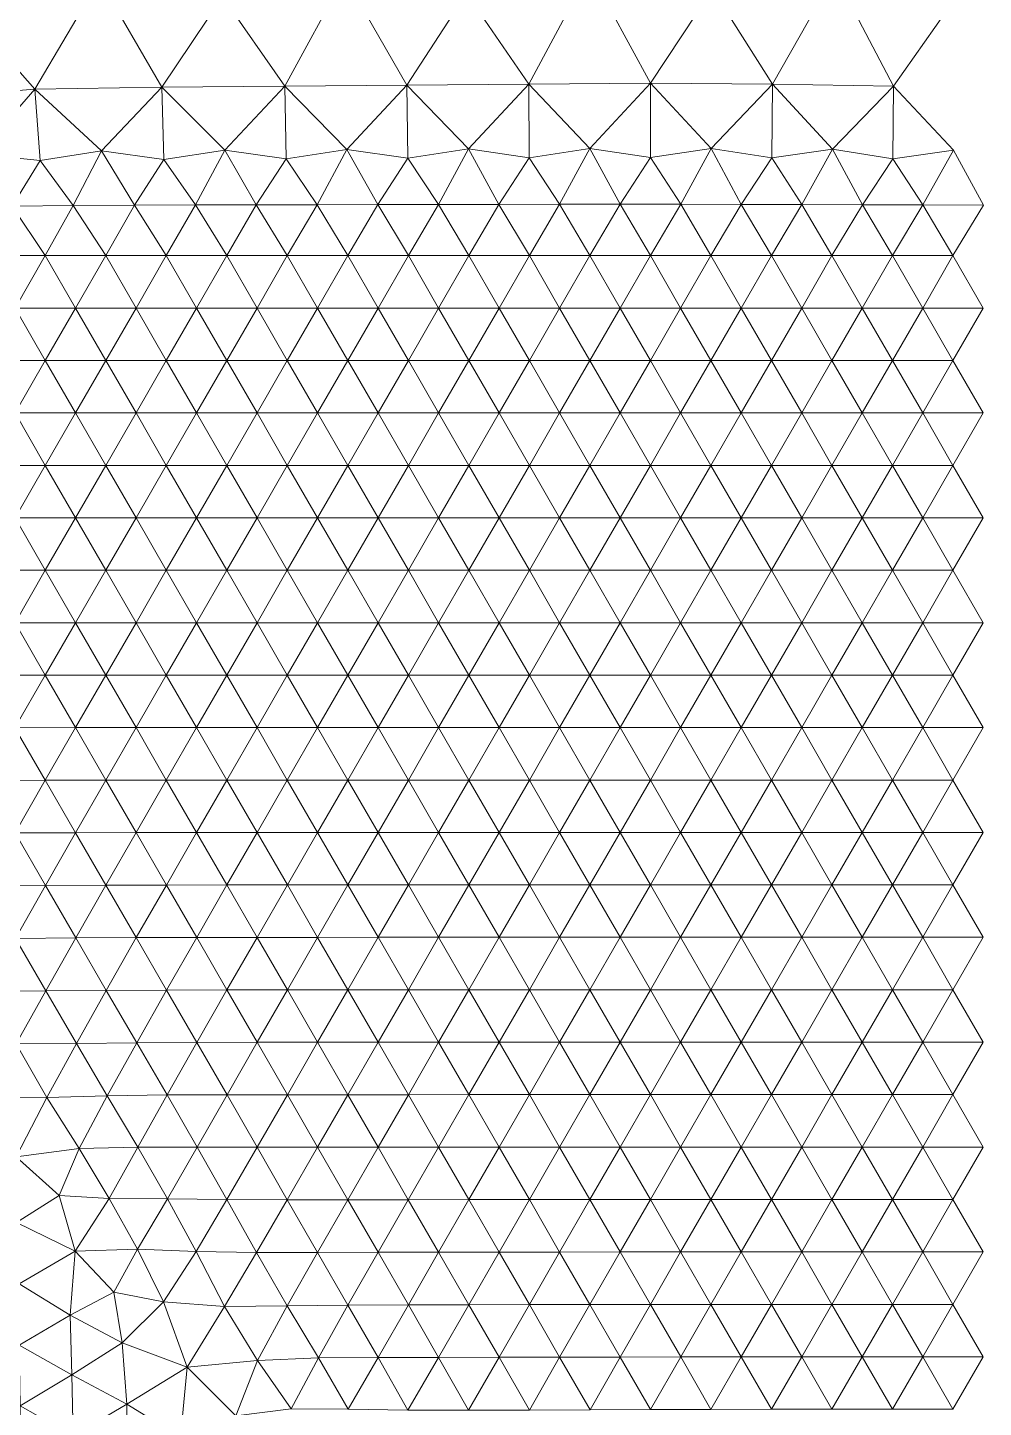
# Model space of a CAD drawing. Extents: x 1.2 to 53.9, y -43.5 to 3.2.
# Drawn here: x 20.642 to 23.801, y -34.479 to -29.921 of the extents above; entities that cross this region are included whole.
import ezdxf

# ---------------------------------------------------------------- set-up
doc = ezdxf.new("R2010")
doc.units = 0
doc.header["$MEASUREMENT"] = 0
doc.layers.add('layer', color=7, linetype='Continuous')

msp = doc.modelspace()

# ---------------------------------------------------------------- linework, layer by layer
at = {"layer": 'layer', "color": 47, "lineweight": 9}
for points in [[(21.2862, -29.8188), (21.492, -30.1149), (21.6887, -29.7526)], [(21.492, -30.1149), (21.8952, -30.1115), (21.6887, -29.7526)], [(21.6887, -29.7526), (21.8952, -30.1115), (22.0924, -29.8071)], [(22.0924, -29.8071), (22.298, -30.1075), (22.4984, -29.7342)], [(22.298, -30.1075), (22.7008, -30.1052), (22.4984, -29.7342)], [(22.4984, -29.7342), (22.7008, -30.1052), (22.9049, -29.7937)], [(22.9049, -29.7937), (23.1031, -30.1078), (23.3092, -29.7448)], [(23.1031, -30.1078), (23.5039, -30.1141), (23.3092, -29.7448)], [(23.3092, -29.7448), (23.5039, -30.1141), (23.7087, -29.823)], [(20.3886, -29.8104), (20.6652, -30.1241), (20.8795, -29.762)], [(20.6652, -30.1241), (21.0851, -30.1182), (20.8795, -29.762)], [(20.8795, -29.762), (21.0851, -30.1182), (21.2862, -29.8188)], [(22.7008, -30.1052), (23.1031, -30.1078), (22.9049, -29.7937)], [(20.257, -30.1578), (20.6652, -30.1241), (20.3886, -29.8104)], [(21.0851, -30.1182), (21.492, -30.1149), (21.2862, -29.8188)], [(21.8952, -30.1115), (22.298, -30.1075), (22.0924, -29.8071)], [(20.257, -30.1578), (20.4779, -30.3387), (20.6652, -30.1241)], [(20.4779, -30.3387), (20.6829, -30.3605), (20.6652, -30.1241)], [(20.6652, -30.1241), (20.8857, -30.3282), (21.0851, -30.1182)], [(20.6829, -30.3605), (20.8857, -30.3282), (20.6652, -30.1241)], [(20.8857, -30.3282), (21.0916, -30.3563), (21.0851, -30.1182)], [(21.0851, -30.1182), (21.2935, -30.3255), (21.492, -30.1149)], [(21.0916, -30.3563), (21.2935, -30.3255), (21.0851, -30.1182)], [(21.2935, -30.3255), (21.4961, -30.3546), (21.492, -30.1149)], [(21.492, -30.1149), (21.6967, -30.3237), (21.8952, -30.1115)], [(21.4961, -30.3546), (21.6967, -30.3237), (21.492, -30.1149)], [(21.6967, -30.3237), (21.898, -30.3529), (21.8952, -30.1115)], [(21.8952, -30.1115), (22.0984, -30.3217), (22.298, -30.1075)], [(21.898, -30.3529), (22.0984, -30.3217), (21.8952, -30.1115)], [(22.0984, -30.3217), (22.2992, -30.3512), (22.298, -30.1075)], [(22.298, -30.1075), (22.4998, -30.3202), (22.7008, -30.1052)], [(22.2992, -30.3512), (22.4998, -30.3202), (22.298, -30.1075)], [(22.4998, -30.3202), (22.7004, -30.3505), (22.7008, -30.1052)], [(22.7004, -30.3505), (22.901, -30.3204), (22.7008, -30.1052)], [(22.7008, -30.1052), (22.901, -30.3204), (23.1031, -30.1078)], [(22.901, -30.3204), (23.1013, -30.3517), (23.1031, -30.1078)], [(23.1013, -30.3517), (23.3017, -30.3227), (23.1031, -30.1078)], [(23.1031, -30.1078), (23.3017, -30.3227), (23.5039, -30.1141)], [(23.3017, -30.3227), (23.5016, -30.3543), (23.5039, -30.1141)], [(23.5016, -30.3543), (23.7018, -30.3256), (23.5039, -30.1141)], [(20.4779, -30.3387), (20.5907, -30.5112), (20.6829, -30.3605)], [(20.6829, -30.3605), (20.7925, -30.5089), (20.8857, -30.3282)], [(20.7925, -30.5089), (20.9945, -30.5078), (20.8857, -30.3282)], [(20.8857, -30.3282), (20.9945, -30.5078), (21.0916, -30.3563)], [(21.0916, -30.3563), (21.1964, -30.5071), (21.2935, -30.3255)], [(21.1964, -30.5071), (21.3975, -30.5067), (21.2935, -30.3255)], [(21.2935, -30.3255), (21.3975, -30.5067), (21.4961, -30.3546)], [(21.4961, -30.3546), (21.5983, -30.5063), (21.6967, -30.3237)], [(21.5983, -30.5063), (21.7988, -30.5059), (21.6967, -30.3237)], [(21.6967, -30.3237), (21.7988, -30.5059), (21.898, -30.3529)], [(21.7988, -30.5059), (21.9992, -30.5055), (21.898, -30.3529)], [(21.898, -30.3529), (21.9992, -30.5055), (22.0984, -30.3217)], [(21.9992, -30.5055), (22.1995, -30.5051), (22.0984, -30.3217)], [(22.0984, -30.3217), (22.1995, -30.5051), (22.2992, -30.3512)], [(22.1995, -30.5051), (22.3998, -30.5047), (22.2992, -30.3512)], [(22.2992, -30.3512), (22.3998, -30.5047), (22.4998, -30.3202)], [(22.3998, -30.5047), (22.6001, -30.5046), (22.4998, -30.3202)], [(22.4998, -30.3202), (22.6001, -30.5046), (22.7004, -30.3505)], [(22.6001, -30.5046), (22.8004, -30.5046), (22.7004, -30.3505)], [(22.7004, -30.3505), (22.8004, -30.5046), (22.901, -30.3204)], [(22.8004, -30.5046), (23.0005, -30.505), (22.901, -30.3204)], [(22.901, -30.3204), (23.0005, -30.505), (23.1013, -30.3517)], [(23.0005, -30.505), (23.2007, -30.5055), (23.1013, -30.3517)], [(23.1013, -30.3517), (23.2007, -30.5055), (23.3017, -30.3227)], [(23.2007, -30.5055), (23.4007, -30.5061), (23.3017, -30.3227)], [(23.3017, -30.3227), (23.4007, -30.5061), (23.5016, -30.3543)], [(23.5016, -30.3543), (23.6007, -30.5067), (23.7018, -30.3256)], [(23.6007, -30.5067), (23.8007, -30.5072), (23.7018, -30.3256)], [(20.5907, -30.5112), (20.7925, -30.5089), (20.6829, -30.3605)], [(20.9945, -30.5078), (21.1964, -30.5071), (21.0916, -30.3563)], [(21.3975, -30.5067), (21.5983, -30.5063), (21.4961, -30.3546)], [(23.4007, -30.5061), (23.6007, -30.5067), (23.5016, -30.3543)], [(20.5, -30.6743), (20.7, -30.6743), (20.5907, -30.5112)], [(20.5907, -30.5112), (20.7, -30.6743), (20.7925, -30.5089)], [(20.7, -30.6743), (20.9, -30.6743), (20.7925, -30.5089)], [(20.7925, -30.5089), (20.9, -30.6743), (20.9945, -30.5078)], [(20.9, -30.6743), (21.1, -30.6743), (20.9945, -30.5078)], [(20.9945, -30.5078), (21.1, -30.6743), (21.1964, -30.5071)], [(21.1, -30.6743), (21.3, -30.6743), (21.1964, -30.5071)], [(21.1964, -30.5071), (21.3, -30.6743), (21.3975, -30.5067)], [(21.3, -30.6743), (21.5, -30.6743), (21.3975, -30.5067)], [(21.3975, -30.5067), (21.5, -30.6743), (21.5983, -30.5063)], [(21.5, -30.6743), (21.7, -30.6743), (21.5983, -30.5063)], [(21.5983, -30.5063), (21.7, -30.6743), (21.7988, -30.5059)], [(21.7, -30.6743), (21.9, -30.6743), (21.7988, -30.5059)], [(21.7988, -30.5059), (21.9, -30.6743), (21.9992, -30.5055)], [(21.9, -30.6743), (22.1, -30.6743), (21.9992, -30.5055)], [(21.9992, -30.5055), (22.1, -30.6743), (22.1995, -30.5051)], [(22.1, -30.6743), (22.3, -30.6743), (22.1995, -30.5051)], [(22.1995, -30.5051), (22.3, -30.6743), (22.3998, -30.5047)], [(22.3, -30.6743), (22.5, -30.6743), (22.3998, -30.5047)], [(22.3998, -30.5047), (22.5, -30.6743), (22.6001, -30.5046)], [(22.5, -30.6743), (22.7, -30.6743), (22.6001, -30.5046)], [(22.6001, -30.5046), (22.7, -30.6743), (22.8004, -30.5046)], [(22.7, -30.6743), (22.9, -30.6743), (22.8004, -30.5046)], [(22.8004, -30.5046), (22.9, -30.6743), (23.0005, -30.505)], [(22.9, -30.6743), (23.1, -30.6743), (23.0005, -30.505)], [(23.0005, -30.505), (23.1, -30.6743), (23.2007, -30.5055)], [(23.1, -30.6743), (23.3, -30.6743), (23.2007, -30.5055)], [(23.2007, -30.5055), (23.3, -30.6743), (23.4007, -30.5061)], [(23.3, -30.6743), (23.5, -30.6743), (23.4007, -30.5061)], [(23.4007, -30.5061), (23.5, -30.6743), (23.6007, -30.5067)], [(23.5, -30.6743), (23.7, -30.6743), (23.6007, -30.5067)], [(23.6007, -30.5067), (23.7, -30.6743), (23.8007, -30.5072)], [(20.7, -30.6743), (20.5, -30.6743), (20.6, -30.8475)], [(20.8, -30.8475), (20.7, -30.6743), (20.6, -30.8475)], [(20.9, -30.6743), (20.7, -30.6743), (20.8, -30.8475)], [(21, -30.8475), (20.9, -30.6743), (20.8, -30.8475)], [(21.1, -30.6743), (20.9, -30.6743), (21, -30.8475)], [(21.2, -30.8475), (21.1, -30.6743), (21, -30.8475)], [(21.3, -30.6743), (21.1, -30.6743), (21.2, -30.8475)], [(21.4, -30.8475), (21.3, -30.6743), (21.2, -30.8475)], [(21.5, -30.6743), (21.3, -30.6743), (21.4, -30.8475)], [(21.6, -30.8475), (21.5, -30.6743), (21.4, -30.8475)], [(21.7, -30.6743), (21.5, -30.6743), (21.6, -30.8475)], [(21.8, -30.8475), (21.7, -30.6743), (21.6, -30.8475)], [(21.9, -30.6743), (21.7, -30.6743), (21.8, -30.8475)], [(22, -30.8475), (21.9, -30.6743), (21.8, -30.8475)], [(22.1, -30.6743), (21.9, -30.6743), (22, -30.8475)], [(22.2, -30.8475), (22.1, -30.6743), (22, -30.8475)], [(22.3, -30.6743), (22.1, -30.6743), (22.2, -30.8475)], [(22.4, -30.8475), (22.3, -30.6743), (22.2, -30.8475)], [(22.5, -30.6743), (22.3, -30.6743), (22.4, -30.8475)], [(22.6, -30.8475), (22.5, -30.6743), (22.4, -30.8475)], [(22.7, -30.6743), (22.5, -30.6743), (22.6, -30.8475)], [(22.8, -30.8475), (22.7, -30.6743), (22.6, -30.8475)], [(22.9, -30.6743), (22.7, -30.6743), (22.8, -30.8475)], [(23, -30.8475), (22.9, -30.6743), (22.8, -30.8475)], [(23.1, -30.6743), (22.9, -30.6743), (23, -30.8475)], [(23.2, -30.8475), (23.1, -30.6743), (23, -30.8475)], [(23.3, -30.6743), (23.1, -30.6743), (23.2, -30.8475)], [(23.4, -30.8475), (23.3, -30.6743), (23.2, -30.8475)], [(23.5, -30.6743), (23.3, -30.6743), (23.4, -30.8475)], [(23.6, -30.8475), (23.5, -30.6743), (23.4, -30.8475)], [(23.7, -30.6743), (23.5, -30.6743), (23.6, -30.8475)], [(23.8, -30.8475), (23.7, -30.6743), (23.6, -30.8475)], [(20.7, -31.0207), (20.6, -30.8475), (20.5, -31.0207)], [(20.8, -30.8475), (20.6, -30.8475), (20.7, -31.0207)], [(20.9, -31.0207), (20.8, -30.8475), (20.7, -31.0207)], [(21, -30.8475), (20.8, -30.8475), (20.9, -31.0207)], [(21.1, -31.0207), (21, -30.8475), (20.9, -31.0207)], [(21.2, -30.8475), (21, -30.8475), (21.1, -31.0207)], [(21.3, -31.0207), (21.2, -30.8475), (21.1, -31.0207)], [(21.4, -30.8475), (21.2, -30.8475), (21.3, -31.0207)], [(21.5, -31.0207), (21.4, -30.8475), (21.3, -31.0207)], [(21.6, -30.8475), (21.4, -30.8475), (21.5, -31.0207)], [(21.7, -31.0207), (21.6, -30.8475), (21.5, -31.0207)], [(21.8, -30.8475), (21.6, -30.8475), (21.7, -31.0207)], [(21.9, -31.0207), (21.8, -30.8475), (21.7, -31.0207)], [(22, -30.8475), (21.8, -30.8475), (21.9, -31.0207)], [(22.1, -31.0207), (22, -30.8475), (21.9, -31.0207)], [(22.2, -30.8475), (22, -30.8475), (22.1, -31.0207)], [(22.3, -31.0207), (22.2, -30.8475), (22.1, -31.0207)], [(22.4, -30.8475), (22.2, -30.8475), (22.3, -31.0207)], [(22.5, -31.0207), (22.4, -30.8475), (22.3, -31.0207)], [(22.6, -30.8475), (22.4, -30.8475), (22.5, -31.0207)], [(22.7, -31.0207), (22.6, -30.8475), (22.5, -31.0207)], [(22.8, -30.8475), (22.6, -30.8475), (22.7, -31.0207)], [(22.9, -31.0207), (22.8, -30.8475), (22.7, -31.0207)], [(23, -30.8475), (22.8, -30.8475), (22.9, -31.0207)], [(23.1, -31.0207), (23, -30.8475), (22.9, -31.0207)], [(23.2, -30.8475), (23, -30.8475), (23.1, -31.0207)], [(23.3, -31.0207), (23.2, -30.8475), (23.1, -31.0207)], [(23.4, -30.8475), (23.2, -30.8475), (23.3, -31.0207)], [(23.5, -31.0207), (23.4, -30.8475), (23.3, -31.0207)], [(23.6, -30.8475), (23.4, -30.8475), (23.5, -31.0207)], [(23.7, -31.0207), (23.6, -30.8475), (23.5, -31.0207)], [(23.8, -30.8475), (23.6, -30.8475), (23.7, -31.0207)], [(20.7, -31.0207), (20.5, -31.0207), (20.6, -31.194)], [(20.8, -31.1939), (20.7, -31.0207), (20.6, -31.194)], [(20.9, -31.0207), (20.7, -31.0207), (20.8, -31.1939)], [(21, -31.1939), (20.9, -31.0207), (20.8, -31.1939)], [(21.1, -31.0207), (20.9, -31.0207), (21, -31.1939)], [(21.2, -31.1939), (21.1, -31.0207), (21, -31.1939)], [(21.3, -31.0207), (21.1, -31.0207), (21.2, -31.1939)], [(21.4, -31.1939), (21.3, -31.0207), (21.2, -31.1939)], [(21.5, -31.0207), (21.3, -31.0207), (21.4, -31.1939)], [(21.6, -31.1939), (21.5, -31.0207), (21.4, -31.1939)], [(21.7, -31.0207), (21.5, -31.0207), (21.6, -31.1939)], [(21.8, -31.1939), (21.7, -31.0207), (21.6, -31.1939)], [(21.9, -31.0207), (21.7, -31.0207), (21.8, -31.1939)], [(22, -31.1939), (21.9, -31.0207), (21.8, -31.1939)], [(22.1, -31.0207), (21.9, -31.0207), (22, -31.1939)], [(22.2, -31.1939), (22.1, -31.0207), (22, -31.1939)], [(22.3, -31.0207), (22.1, -31.0207), (22.2, -31.1939)], [(22.4, -31.1939), (22.3, -31.0207), (22.2, -31.1939)], [(22.5, -31.0207), (22.3, -31.0207), (22.4, -31.1939)], [(22.6, -31.1939), (22.5, -31.0207), (22.4, -31.1939)], [(22.7, -31.0207), (22.5, -31.0207), (22.6, -31.1939)], [(22.8, -31.1939), (22.7, -31.0207), (22.6, -31.1939)], [(22.9, -31.0207), (22.7, -31.0207), (22.8, -31.1939)], [(23, -31.1939), (22.9, -31.0207), (22.8, -31.1939)], [(23.1, -31.0207), (22.9, -31.0207), (23, -31.1939)], [(23.2, -31.1939), (23.1, -31.0207), (23, -31.1939)], [(23.3, -31.0207), (23.1, -31.0207), (23.2, -31.1939)], [(23.4, -31.1939), (23.3, -31.0207), (23.2, -31.1939)], [(23.5, -31.0207), (23.3, -31.0207), (23.4, -31.1939)], [(23.6, -31.1939), (23.5, -31.0207), (23.4, -31.1939)], [(23.7, -31.0207), (23.5, -31.0207), (23.6, -31.1939)], [(23.8, -31.1939), (23.7, -31.0207), (23.6, -31.1939)], [(20.7, -31.3672), (20.6, -31.194), (20.5, -31.3672)], [(20.8, -31.1939), (20.6, -31.194), (20.7, -31.3672)], [(20.9, -31.3672), (20.8, -31.1939), (20.7, -31.3672)], [(21, -31.1939), (20.8, -31.1939), (20.9, -31.3672)], [(21.1, -31.3671), (21, -31.1939), (20.9, -31.3672)], [(21.2, -31.1939), (21, -31.1939), (21.1, -31.3671)], [(21.3, -31.3671), (21.2, -31.1939), (21.1, -31.3671)], [(21.4, -31.1939), (21.2, -31.1939), (21.3, -31.3671)], [(21.5, -31.3671), (21.4, -31.1939), (21.3, -31.3671)], [(21.6, -31.1939), (21.4, -31.1939), (21.5, -31.3671)], [(21.7, -31.3671), (21.6, -31.1939), (21.5, -31.3671)], [(21.8, -31.1939), (21.6, -31.1939), (21.7, -31.3671)], [(21.9, -31.3671), (21.8, -31.1939), (21.7, -31.3671)], [(22, -31.1939), (21.8, -31.1939), (21.9, -31.3671)], [(22.1, -31.3671), (22, -31.1939), (21.9, -31.3671)], [(22.2, -31.1939), (22, -31.1939), (22.1, -31.3671)], [(22.3, -31.3671), (22.2, -31.1939), (22.1, -31.3671)], [(22.4, -31.1939), (22.2, -31.1939), (22.3, -31.3671)], [(22.5, -31.3671), (22.4, -31.1939), (22.3, -31.3671)], [(22.6, -31.1939), (22.4, -31.1939), (22.5, -31.3671)], [(22.7, -31.3671), (22.6, -31.1939), (22.5, -31.3671)], [(22.8, -31.1939), (22.6, -31.1939), (22.7, -31.3671)], [(22.9, -31.3671), (22.8, -31.1939), (22.7, -31.3671)], [(23, -31.1939), (22.8, -31.1939), (22.9, -31.3671)], [(23.1, -31.3671), (23, -31.1939), (22.9, -31.3671)], [(23.2, -31.1939), (23, -31.1939), (23.1, -31.3671)], [(23.3, -31.3671), (23.2, -31.1939), (23.1, -31.3671)], [(23.4, -31.1939), (23.2, -31.1939), (23.3, -31.3671)], [(23.5, -31.3671), (23.4, -31.1939), (23.3, -31.3671)], [(23.6, -31.1939), (23.4, -31.1939), (23.5, -31.3671)], [(23.7, -31.3671), (23.6, -31.1939), (23.5, -31.3671)], [(23.8, -31.1939), (23.6, -31.1939), (23.7, -31.3671)], [(20.7, -31.3672), (20.5, -31.3672), (20.6, -31.5404)], [(20.8, -31.5404), (20.7, -31.3672), (20.6, -31.5404)], [(20.9, -31.3672), (20.7, -31.3672), (20.8, -31.5404)], [(21, -31.5404), (20.9, -31.3672), (20.8, -31.5404)], [(21.1, -31.3671), (20.9, -31.3672), (21, -31.5404)], [(21.2, -31.5404), (21.1, -31.3671), (21, -31.5404)], [(21.3, -31.3671), (21.1, -31.3671), (21.2, -31.5404)], [(21.4, -31.5403), (21.3, -31.3671), (21.2, -31.5404)], [(21.5, -31.3671), (21.3, -31.3671), (21.4, -31.5403)], [(21.6, -31.5403), (21.5, -31.3671), (21.4, -31.5403)], [(21.7, -31.3671), (21.5, -31.3671), (21.6, -31.5403)], [(21.8, -31.5403), (21.7, -31.3671), (21.6, -31.5403)], [(21.9, -31.3671), (21.7, -31.3671), (21.8, -31.5403)], [(22, -31.5403), (21.9, -31.3671), (21.8, -31.5403)], [(22.1, -31.3671), (21.9, -31.3671), (22, -31.5403)], [(22.2, -31.5403), (22.1, -31.3671), (22, -31.5403)], [(22.3, -31.3671), (22.1, -31.3671), (22.2, -31.5403)], [(22.4, -31.5403), (22.3, -31.3671), (22.2, -31.5403)], [(22.5, -31.3671), (22.3, -31.3671), (22.4, -31.5403)], [(22.6, -31.5403), (22.5, -31.3671), (22.4, -31.5403)], [(22.7, -31.3671), (22.5, -31.3671), (22.6, -31.5403)], [(22.8, -31.5403), (22.7, -31.3671), (22.6, -31.5403)], [(22.9, -31.3671), (22.7, -31.3671), (22.8, -31.5403)], [(23, -31.5403), (22.9, -31.3671), (22.8, -31.5403)], [(23.1, -31.3671), (22.9, -31.3671), (23, -31.5403)], [(23.2, -31.5403), (23.1, -31.3671), (23, -31.5403)], [(23.3, -31.3671), (23.1, -31.3671), (23.2, -31.5403)], [(23.4, -31.5403), (23.3, -31.3671), (23.2, -31.5403)], [(23.5, -31.3671), (23.3, -31.3671), (23.4, -31.5403)], [(23.6, -31.5403), (23.5, -31.3671), (23.4, -31.5403)], [(23.7, -31.3671), (23.5, -31.3671), (23.6, -31.5403)], [(23.8, -31.5403), (23.7, -31.3671), (23.6, -31.5403)], [(20.7, -31.7136), (20.6, -31.5404), (20.5, -31.7137)], [(20.8, -31.5404), (20.6, -31.5404), (20.7, -31.7136)], [(20.9, -31.7136), (20.8, -31.5404), (20.7, -31.7136)], [(21, -31.5404), (20.8, -31.5404), (20.9, -31.7136)], [(21.1, -31.7136), (21, -31.5404), (20.9, -31.7136)], [(21.2, -31.5404), (21, -31.5404), (21.1, -31.7136)], [(21.3, -31.7136), (21.2, -31.5404), (21.1, -31.7136)], [(21.4, -31.5403), (21.2, -31.5404), (21.3, -31.7136)], [(21.5, -31.7136), (21.4, -31.5403), (21.3, -31.7136)], [(21.6, -31.5403), (21.4, -31.5403), (21.5, -31.7136)], [(21.7, -31.7136), (21.6, -31.5403), (21.5, -31.7136)], [(21.8, -31.5403), (21.6, -31.5403), (21.7, -31.7136)], [(21.9, -31.7135), (21.8, -31.5403), (21.7, -31.7136)], [(22, -31.5403), (21.8, -31.5403), (21.9, -31.7135)], [(22.1, -31.7135), (22, -31.5403), (21.9, -31.7135)], [(22.2, -31.5403), (22, -31.5403), (22.1, -31.7135)], [(22.3, -31.7135), (22.2, -31.5403), (22.1, -31.7135)], [(22.4, -31.5403), (22.2, -31.5403), (22.3, -31.7135)], [(22.5, -31.7135), (22.4, -31.5403), (22.3, -31.7135)], [(22.6, -31.5403), (22.4, -31.5403), (22.5, -31.7135)], [(22.7, -31.7135), (22.6, -31.5403), (22.5, -31.7135)], [(22.8, -31.5403), (22.6, -31.5403), (22.7, -31.7135)], [(22.9, -31.7135), (22.8, -31.5403), (22.7, -31.7135)], [(23, -31.5403), (22.8, -31.5403), (22.9, -31.7135)], [(23.1, -31.7135), (23, -31.5403), (22.9, -31.7135)], [(23.2, -31.5403), (23, -31.5403), (23.1, -31.7135)], [(23.3, -31.7135), (23.2, -31.5403), (23.1, -31.7135)], [(23.4, -31.5403), (23.2, -31.5403), (23.3, -31.7135)], [(23.5, -31.7135), (23.4, -31.5403), (23.3, -31.7135)], [(23.6, -31.5403), (23.4, -31.5403), (23.5, -31.7135)], [(23.7, -31.7135), (23.6, -31.5403), (23.5, -31.7135)], [(23.8, -31.5403), (23.6, -31.5403), (23.7, -31.7135)], [(20.7, -31.7136), (20.5, -31.7137), (20.6, -31.887)], [(20.8, -31.8869), (20.7, -31.7136), (20.6, -31.887)], [(20.9, -31.7136), (20.7, -31.7136), (20.8, -31.8869)], [(21, -31.8868), (20.9, -31.7136), (20.8, -31.8869)], [(21.1, -31.7136), (20.9, -31.7136), (21, -31.8868)], [(21.2, -31.8868), (21.1, -31.7136), (21, -31.8868)], [(21.3, -31.7136), (21.1, -31.7136), (21.2, -31.8868)], [(21.4, -31.8868), (21.3, -31.7136), (21.2, -31.8868)], [(21.5, -31.7136), (21.3, -31.7136), (21.4, -31.8868)], [(21.6, -31.8868), (21.5, -31.7136), (21.4, -31.8868)], [(21.7, -31.7136), (21.5, -31.7136), (21.6, -31.8868)], [(21.8, -31.8868), (21.7, -31.7136), (21.6, -31.8868)], [(21.9, -31.7135), (21.7, -31.7136), (21.8, -31.8868)], [(22, -31.8868), (21.9, -31.7135), (21.8, -31.8868)], [(22.1, -31.7135), (21.9, -31.7135), (22, -31.8868)], [(22.2, -31.8868), (22.1, -31.7135), (22, -31.8868)], [(22.3, -31.7135), (22.1, -31.7135), (22.2, -31.8868)], [(22.4, -31.8868), (22.3, -31.7135), (22.2, -31.8868)], [(22.5, -31.7135), (22.3, -31.7135), (22.4, -31.8868)], [(22.6, -31.8868), (22.5, -31.7135), (22.4, -31.8868)], [(22.7, -31.7135), (22.5, -31.7135), (22.6, -31.8868)], [(22.8, -31.8868), (22.7, -31.7135), (22.6, -31.8868)], [(22.9, -31.7135), (22.7, -31.7135), (22.8, -31.8868)], [(23, -31.8868), (22.9, -31.7135), (22.8, -31.8868)], [(23.1, -31.7135), (22.9, -31.7135), (23, -31.8868)], [(23.2, -31.8868), (23.1, -31.7135), (23, -31.8868)], [(23.3, -31.7135), (23.1, -31.7135), (23.2, -31.8868)], [(23.4, -31.8868), (23.3, -31.7135), (23.2, -31.8868)], [(23.5, -31.7135), (23.3, -31.7135), (23.4, -31.8868)], [(23.6, -31.8868), (23.5, -31.7135), (23.4, -31.8868)], [(23.7, -31.7135), (23.5, -31.7135), (23.6, -31.8868)], [(23.8, -31.8868), (23.7, -31.7135), (23.6, -31.8868)], [(20.7, -32.0602), (20.6, -31.887), (20.4999, -32.0604)], [(20.8, -31.8869), (20.6, -31.887), (20.7, -32.0602)], [(20.9, -32.0601), (20.8, -31.8869), (20.7, -32.0602)], [(21, -31.8868), (20.8, -31.8869), (20.9, -32.0601)], [(21.1, -32.0601), (21, -31.8868), (20.9, -32.0601)], [(21.2, -31.8868), (21, -31.8868), (21.1, -32.0601)], [(21.3, -32.06), (21.2, -31.8868), (21.1, -32.0601)], [(21.4, -31.8868), (21.2, -31.8868), (21.3, -32.06)], [(21.5, -32.06), (21.4, -31.8868), (21.3, -32.06)], [(21.6, -31.8868), (21.4, -31.8868), (21.5, -32.06)], [(21.7, -32.06), (21.6, -31.8868), (21.5, -32.06)], [(21.8, -31.8868), (21.6, -31.8868), (21.7, -32.06)], [(21.9, -32.06), (21.8, -31.8868), (21.7, -32.06)], [(22, -31.8868), (21.8, -31.8868), (21.9, -32.06)], [(22.1, -32.06), (22, -31.8868), (21.9, -32.06)], [(22.2, -31.8868), (22, -31.8868), (22.1, -32.06)], [(22.3, -32.06), (22.2, -31.8868), (22.1, -32.06)], [(22.4, -31.8868), (22.2, -31.8868), (22.3, -32.06)], [(22.5, -32.06), (22.4, -31.8868), (22.3, -32.06)], [(22.6, -31.8868), (22.4, -31.8868), (22.5, -32.06)], [(22.7, -32.06), (22.6, -31.8868), (22.5, -32.06)], [(22.8, -31.8868), (22.6, -31.8868), (22.7, -32.06)], [(22.9, -32.06), (22.8, -31.8868), (22.7, -32.06)], [(23, -31.8868), (22.8, -31.8868), (22.9, -32.06)], [(23.1, -32.06), (23, -31.8868), (22.9, -32.06)], [(23.2, -31.8868), (23, -31.8868), (23.1, -32.06)], [(23.3, -32.06), (23.2, -31.8868), (23.1, -32.06)], [(23.4, -31.8868), (23.2, -31.8868), (23.3, -32.06)], [(23.5, -32.06), (23.4, -31.8868), (23.3, -32.06)], [(23.6, -31.8868), (23.4, -31.8868), (23.5, -32.06)], [(23.7, -32.06), (23.6, -31.8868), (23.5, -32.06)], [(23.8, -31.8868), (23.6, -31.8868), (23.7, -32.06)], [(20.7, -32.0602), (20.4999, -32.0604), (20.5999, -32.2338)], [(20.8, -32.2335), (20.7, -32.0602), (20.5999, -32.2338)], [(20.9, -32.0601), (20.7, -32.0602), (20.8, -32.2335)], [(21, -32.2334), (20.9, -32.0601), (20.8, -32.2335)], [(21.1, -32.0601), (20.9, -32.0601), (21, -32.2334)], [(21.2, -32.2333), (21.1, -32.0601), (21, -32.2334)], [(21.3, -32.06), (21.1, -32.0601), (21.2, -32.2333)], [(21.4, -32.2332), (21.3, -32.06), (21.2, -32.2333)], [(21.5, -32.06), (21.3, -32.06), (21.4, -32.2332)], [(21.6, -32.2332), (21.5, -32.06), (21.4, -32.2332)], [(21.7, -32.06), (21.5, -32.06), (21.6, -32.2332)], [(21.8, -32.2332), (21.7, -32.06), (21.6, -32.2332)], [(21.9, -32.06), (21.7, -32.06), (21.8, -32.2332)], [(22, -32.2332), (21.9, -32.06), (21.8, -32.2332)], [(22.1, -32.06), (21.9, -32.06), (22, -32.2332)], [(22.2, -32.2332), (22.1, -32.06), (22, -32.2332)], [(22.3, -32.06), (22.1, -32.06), (22.2, -32.2332)], [(22.4, -32.2332), (22.3, -32.06), (22.2, -32.2332)], [(22.5, -32.06), (22.3, -32.06), (22.4, -32.2332)], [(22.6, -32.2332), (22.5, -32.06), (22.4, -32.2332)], [(22.7, -32.06), (22.5, -32.06), (22.6, -32.2332)], [(22.8, -32.2332), (22.7, -32.06), (22.6, -32.2332)], [(22.9, -32.06), (22.7, -32.06), (22.8, -32.2332)], [(23, -32.2332), (22.9, -32.06), (22.8, -32.2332)], [(23.1, -32.06), (22.9, -32.06), (23, -32.2332)], [(23.2, -32.2332), (23.1, -32.06), (23, -32.2332)], [(23.3, -32.06), (23.1, -32.06), (23.2, -32.2332)], [(23.4, -32.2332), (23.3, -32.06), (23.2, -32.2332)], [(23.5, -32.06), (23.3, -32.06), (23.4, -32.2332)], [(23.6, -32.2332), (23.5, -32.06), (23.4, -32.2332)], [(23.7, -32.06), (23.5, -32.06), (23.6, -32.2332)], [(23.8, -32.2332), (23.7, -32.06), (23.6, -32.2332)], [(20.7, -32.4072), (20.5999, -32.2338), (20.4998, -32.4077)], [(20.8, -32.2335), (20.5999, -32.2338), (20.7, -32.4072)], [(20.9001, -32.4068), (20.8, -32.2335), (20.7, -32.4072)], [(21, -32.2334), (20.8, -32.2335), (20.9001, -32.4068)], [(21.1001, -32.4066), (21, -32.2334), (20.9001, -32.4068)], [(21.2, -32.2333), (21, -32.2334), (21.1001, -32.4066)], [(21.3001, -32.4065), (21.2, -32.2333), (21.1001, -32.4066)], [(21.4, -32.2332), (21.2, -32.2333), (21.3001, -32.4065)], [(21.5, -32.4064), (21.4, -32.2332), (21.3001, -32.4065)], [(21.6, -32.2332), (21.4, -32.2332), (21.5, -32.4064)], [(21.7, -32.4064), (21.6, -32.2332), (21.5, -32.4064)], [(21.8, -32.2332), (21.6, -32.2332), (21.7, -32.4064)], [(21.9, -32.4064), (21.8, -32.2332), (21.7, -32.4064)], [(22, -32.2332), (21.8, -32.2332), (21.9, -32.4064)], [(22.1, -32.4064), (22, -32.2332), (21.9, -32.4064)], [(22.2, -32.2332), (22, -32.2332), (22.1, -32.4064)], [(22.3, -32.4064), (22.2, -32.2332), (22.1, -32.4064)], [(22.4, -32.2332), (22.2, -32.2332), (22.3, -32.4064)], [(22.5, -32.4064), (22.4, -32.2332), (22.3, -32.4064)], [(22.6, -32.2332), (22.4, -32.2332), (22.5, -32.4064)], [(22.7, -32.4064), (22.6, -32.2332), (22.5, -32.4064)], [(22.8, -32.2332), (22.6, -32.2332), (22.7, -32.4064)], [(22.9, -32.4064), (22.8, -32.2332), (22.7, -32.4064)], [(23, -32.2332), (22.8, -32.2332), (22.9, -32.4064)], [(23.1, -32.4064), (23, -32.2332), (22.9, -32.4064)], [(23.2, -32.2332), (23, -32.2332), (23.1, -32.4064)], [(23.3, -32.4064), (23.2, -32.2332), (23.1, -32.4064)], [(23.4, -32.2332), (23.2, -32.2332), (23.3, -32.4064)], [(23.5, -32.4064), (23.4, -32.2332), (23.3, -32.4064)], [(23.6, -32.2332), (23.4, -32.2332), (23.5, -32.4064)], [(23.7, -32.4064), (23.6, -32.2332), (23.5, -32.4064)], [(23.8, -32.2332), (23.6, -32.2332), (23.7, -32.4064)], [(20.7, -32.4072), (20.4998, -32.4077), (20.6001, -32.5813)], [(20.8002, -32.5806), (20.7, -32.4072), (20.6001, -32.5813)], [(20.9001, -32.4068), (20.7, -32.4072), (20.8002, -32.5806)], [(21.0002, -32.5801), (20.9001, -32.4068), (20.8002, -32.5806)], [(21.1001, -32.4066), (20.9001, -32.4068), (21.0002, -32.5801)], [(21.2001, -32.5798), (21.1001, -32.4066), (21.0002, -32.5801)], [(21.3001, -32.4065), (21.1001, -32.4066), (21.2001, -32.5798)], [(21.4001, -32.5797), (21.3001, -32.4065), (21.2001, -32.5798)], [(21.5, -32.4064), (21.3001, -32.4065), (21.4001, -32.5797)], [(21.6001, -32.5796), (21.5, -32.4064), (21.4001, -32.5797)], [(21.7, -32.4064), (21.5, -32.4064), (21.6001, -32.5796)], [(21.8, -32.5796), (21.7, -32.4064), (21.6001, -32.5796)], [(21.9, -32.4064), (21.7, -32.4064), (21.8, -32.5796)], [(22, -32.5796), (21.9, -32.4064), (21.8, -32.5796)], [(22.1, -32.4064), (21.9, -32.4064), (22, -32.5796)], [(22.2, -32.5796), (22.1, -32.4064), (22, -32.5796)], [(22.3, -32.4064), (22.1, -32.4064), (22.2, -32.5796)], [(22.4, -32.5796), (22.3, -32.4064), (22.2, -32.5796)], [(22.5, -32.4064), (22.3, -32.4064), (22.4, -32.5796)], [(22.6, -32.5796), (22.5, -32.4064), (22.4, -32.5796)], [(22.7, -32.4064), (22.5, -32.4064), (22.6, -32.5796)], [(22.8, -32.5796), (22.7, -32.4064), (22.6, -32.5796)], [(22.9, -32.4064), (22.7, -32.4064), (22.8, -32.5796)], [(23, -32.5796), (22.9, -32.4064), (22.8, -32.5796)], [(23.1, -32.4064), (22.9, -32.4064), (23, -32.5796)], [(23.2, -32.5796), (23.1, -32.4064), (23, -32.5796)], [(23.3, -32.4064), (23.1, -32.4064), (23.2, -32.5796)], [(23.4, -32.5796), (23.3, -32.4064), (23.2, -32.5796)], [(23.5, -32.4064), (23.3, -32.4064), (23.4, -32.5796)], [(23.6, -32.5796), (23.5, -32.4064), (23.4, -32.5796)], [(23.7, -32.4064), (23.5, -32.4064), (23.6, -32.5796)], [(23.8, -32.5796), (23.7, -32.4064), (23.6, -32.5796)], [(20.7006, -32.7548), (20.6001, -32.5813), (20.5004, -32.7564)], [(20.8002, -32.5806), (20.6001, -32.5813), (20.7006, -32.7548)], [(20.9005, -32.7538), (20.8002, -32.5806), (20.7006, -32.7548)], [(21.0002, -32.5801), (20.8002, -32.5806), (20.9005, -32.7538)], [(21.1003, -32.7533), (21.0002, -32.5801), (20.9005, -32.7538)], [(21.2001, -32.5798), (21.0002, -32.5801), (21.1003, -32.7533)], [(21.3002, -32.753), (21.2001, -32.5798), (21.1003, -32.7533)], [(21.4001, -32.5797), (21.2001, -32.5798), (21.3002, -32.753)], [(21.5001, -32.7529), (21.4001, -32.5797), (21.3002, -32.753)], [(21.6001, -32.5796), (21.4001, -32.5797), (21.5001, -32.7529)], [(21.7001, -32.7528), (21.6001, -32.5796), (21.5001, -32.7529)], [(21.8, -32.5796), (21.6001, -32.5796), (21.7001, -32.7528)], [(21.9, -32.7528), (21.8, -32.5796), (21.7001, -32.7528)], [(22, -32.5796), (21.8, -32.5796), (21.9, -32.7528)], [(22.1, -32.7528), (22, -32.5796), (21.9, -32.7528)], [(22.2, -32.5796), (22, -32.5796), (22.1, -32.7528)], [(22.3, -32.7528), (22.2, -32.5796), (22.1, -32.7528)], [(22.4, -32.5796), (22.2, -32.5796), (22.3, -32.7528)], [(22.5, -32.7528), (22.4, -32.5796), (22.3, -32.7528)], [(22.6, -32.5796), (22.4, -32.5796), (22.5, -32.7528)], [(22.7, -32.7528), (22.6, -32.5796), (22.5, -32.7528)], [(22.8, -32.5796), (22.6, -32.5796), (22.7, -32.7528)], [(22.9, -32.7528), (22.8, -32.5796), (22.7, -32.7528)], [(23, -32.5796), (22.8, -32.5796), (22.9, -32.7528)], [(23.1, -32.7528), (23, -32.5796), (22.9, -32.7528)], [(23.2, -32.5796), (23, -32.5796), (23.1, -32.7528)], [(23.3, -32.7528), (23.2, -32.5796), (23.1, -32.7528)], [(23.4, -32.5796), (23.2, -32.5796), (23.3, -32.7528)], [(23.5, -32.7528), (23.4, -32.5796), (23.3, -32.7528)], [(23.6, -32.5796), (23.4, -32.5796), (23.5, -32.7528)], [(23.7, -32.7528), (23.6, -32.5796), (23.5, -32.7528)], [(23.8, -32.5796), (23.6, -32.5796), (23.7, -32.7528)], [(20.7006, -32.7548), (20.5004, -32.7564), (20.6015, -32.9297)], [(20.8011, -32.928), (20.7006, -32.7548), (20.6015, -32.9297)], [(20.9005, -32.7538), (20.7006, -32.7548), (20.8011, -32.928)], [(21.0008, -32.9271), (20.9005, -32.7538), (20.8011, -32.928)], [(21.1003, -32.7533), (20.9005, -32.7538), (21.0008, -32.9271)], [(21.2005, -32.9265), (21.1003, -32.7533), (21.0008, -32.9271)], [(21.3002, -32.753), (21.1003, -32.7533), (21.2005, -32.9265)], [(21.4003, -32.9262), (21.3002, -32.753), (21.2005, -32.9265)], [(21.5001, -32.7529), (21.3002, -32.753), (21.4003, -32.9262)], [(21.6001, -32.9261), (21.5001, -32.7529), (21.4003, -32.9262)], [(21.7001, -32.7528), (21.5001, -32.7529), (21.6001, -32.9261)], [(21.8001, -32.926), (21.7001, -32.7528), (21.6001, -32.9261)], [(21.9, -32.7528), (21.7001, -32.7528), (21.8001, -32.926)], [(22, -32.926), (21.9, -32.7528), (21.8001, -32.926)], [(22.1, -32.7528), (21.9, -32.7528), (22, -32.926)], [(22.2, -32.926), (22.1, -32.7528), (22, -32.926)], [(22.3, -32.7528), (22.1, -32.7528), (22.2, -32.926)], [(22.4, -32.926), (22.3, -32.7528), (22.2, -32.926)], [(22.5, -32.7528), (22.3, -32.7528), (22.4, -32.926)], [(22.6, -32.926), (22.5, -32.7528), (22.4, -32.926)], [(22.7, -32.7528), (22.5, -32.7528), (22.6, -32.926)], [(22.8, -32.926), (22.7, -32.7528), (22.6, -32.926)], [(22.9, -32.7528), (22.7, -32.7528), (22.8, -32.926)], [(23, -32.926), (22.9, -32.7528), (22.8, -32.926)], [(23.1, -32.7528), (22.9, -32.7528), (23, -32.926)], [(23.2, -32.926), (23.1, -32.7528), (23, -32.926)], [(23.3, -32.7528), (23.1, -32.7528), (23.2, -32.926)], [(23.4, -32.926), (23.3, -32.7528), (23.2, -32.926)], [(23.5, -32.7528), (23.3, -32.7528), (23.4, -32.926)], [(23.6, -32.926), (23.5, -32.7528), (23.4, -32.926)], [(23.7, -32.7528), (23.5, -32.7528), (23.6, -32.926)], [(23.8, -32.926), (23.7, -32.7528), (23.6, -32.926)], [(20.7023, -33.1029), (20.6015, -32.9297), (20.5037, -33.1051)], [(20.8011, -32.928), (20.6015, -32.9297), (20.7023, -33.1029)], [(20.9016, -33.1013), (20.8011, -32.928), (20.7023, -33.1029)], [(21.0008, -32.9271), (20.8011, -32.928), (20.9016, -33.1013)], [(21.101, -33.1002), (21.0008, -32.9271), (20.9016, -33.1013)], [(21.2005, -32.9265), (21.0008, -32.9271), (21.101, -33.1002)], [(21.3006, -33.0996), (21.2005, -32.9265), (21.101, -33.1002)], [(21.4003, -32.9262), (21.2005, -32.9265), (21.3006, -33.0996)], [(21.5003, -33.0994), (21.4003, -32.9262), (21.3006, -33.0996)], [(21.6001, -32.9261), (21.4003, -32.9262), (21.5003, -33.0994)], [(21.7001, -33.0993), (21.6001, -32.9261), (21.5003, -33.0994)], [(21.8001, -32.926), (21.6001, -32.9261), (21.7001, -33.0993)], [(21.9, -33.0993), (21.8001, -32.926), (21.7001, -33.0993)], [(22, -32.926), (21.8001, -32.926), (21.9, -33.0993)], [(22.1, -33.0992), (22, -32.926), (21.9, -33.0993)], [(22.2, -32.926), (22, -32.926), (22.1, -33.0992)], [(22.3, -33.0992), (22.2, -32.926), (22.1, -33.0992)], [(22.4, -32.926), (22.2, -32.926), (22.3, -33.0992)], [(22.5, -33.0992), (22.4, -32.926), (22.3, -33.0992)], [(22.6, -32.926), (22.4, -32.926), (22.5, -33.0992)], [(22.7, -33.0992), (22.6, -32.926), (22.5, -33.0992)], [(22.8, -32.926), (22.6, -32.926), (22.7, -33.0992)], [(22.9, -33.0992), (22.8, -32.926), (22.7, -33.0992)], [(23, -32.926), (22.8, -32.926), (22.9, -33.0992)], [(23.1, -33.0992), (23, -32.926), (22.9, -33.0992)], [(23.2, -32.926), (23, -32.926), (23.1, -33.0992)], [(23.3, -33.0992), (23.2, -32.926), (23.1, -33.0992)], [(23.4, -32.926), (23.2, -32.926), (23.3, -33.0992)], [(23.5, -33.0992), (23.4, -32.926), (23.3, -33.0992)], [(23.6, -32.926), (23.4, -32.926), (23.5, -33.0992)], [(23.7, -33.0992), (23.6, -32.926), (23.5, -33.0992)], [(23.8, -32.926), (23.6, -32.926), (23.7, -33.0992)], [(20.7023, -33.1029), (20.5037, -33.1051), (20.604, -33.2783)], [(20.8031, -33.2765), (20.7023, -33.1029), (20.604, -33.2783)], [(20.9016, -33.1013), (20.7023, -33.1029), (20.8031, -33.2765)], [(21.0023, -33.2743), (20.9016, -33.1013), (20.8031, -33.2765)], [(21.101, -33.1002), (20.9016, -33.1013), (21.0023, -33.2743)], [(21.2013, -33.2731), (21.101, -33.1002), (21.0023, -33.2743)], [(21.3006, -33.0996), (21.101, -33.1002), (21.2013, -33.2731)], [(21.4006, -33.2727), (21.3006, -33.0996), (21.2013, -33.2731)], [(21.5003, -33.0994), (21.3006, -33.0996), (21.4006, -33.2727)], [(21.6002, -33.2726), (21.5003, -33.0994), (21.4006, -33.2727)], [(21.7001, -33.0993), (21.5003, -33.0994), (21.6002, -33.2726)], [(21.8001, -33.2725), (21.7001, -33.0993), (21.6002, -33.2726)], [(21.9, -33.0993), (21.7001, -33.0993), (21.8001, -33.2725)], [(22, -33.2725), (21.9, -33.0993), (21.8001, -33.2725)], [(22.1, -33.0992), (21.9, -33.0993), (22, -33.2725)], [(22.2, -33.2724), (22.1, -33.0992), (22, -33.2725)], [(22.3, -33.0992), (22.1, -33.0992), (22.2, -33.2724)], [(22.4, -33.2724), (22.3, -33.0992), (22.2, -33.2724)], [(22.5, -33.0992), (22.3, -33.0992), (22.4, -33.2724)], [(22.6, -33.2724), (22.5, -33.0992), (22.4, -33.2724)], [(22.7, -33.0992), (22.5, -33.0992), (22.6, -33.2724)], [(22.8, -33.2724), (22.7, -33.0992), (22.6, -33.2724)], [(22.9, -33.0992), (22.7, -33.0992), (22.8, -33.2724)], [(23, -33.2724), (22.9, -33.0992), (22.8, -33.2724)], [(23.1, -33.0992), (22.9, -33.0992), (23, -33.2724)], [(23.2, -33.2724), (23.1, -33.0992), (23, -33.2724)], [(23.3, -33.0992), (23.1, -33.0992), (23.2, -33.2724)], [(23.4, -33.2724), (23.3, -33.0992), (23.2, -33.2724)], [(23.5, -33.0992), (23.3, -33.0992), (23.4, -33.2724)], [(23.6, -33.2724), (23.5, -33.0992), (23.4, -33.2724)], [(23.7, -33.0992), (23.5, -33.0992), (23.6, -33.2724)], [(23.8, -33.2724), (23.7, -33.0992), (23.6, -33.2724)], [(20.7051, -33.4551), (20.604, -33.2783), (20.5044, -33.4537)], [(20.8031, -33.2765), (20.604, -33.2783), (20.7051, -33.4551)], [(20.905, -33.4491), (20.8031, -33.2765), (20.7051, -33.4551)], [(21.0023, -33.2743), (20.8031, -33.2765), (20.905, -33.4491)], [(21.1028, -33.4466), (21.0023, -33.2743), (20.905, -33.4491)], [(21.2013, -33.2731), (21.0023, -33.2743), (21.1028, -33.4466)], [(21.3012, -33.446), (21.2013, -33.2731), (21.1028, -33.4466)], [(21.4006, -33.2727), (21.2013, -33.2731), (21.3012, -33.446)], [(21.5004, -33.4459), (21.4006, -33.2727), (21.3012, -33.446)], [(21.6002, -33.2726), (21.4006, -33.2727), (21.5004, -33.4459)], [(21.7001, -33.4458), (21.6002, -33.2726), (21.5004, -33.4459)], [(21.8001, -33.2725), (21.6002, -33.2726), (21.7001, -33.4458)], [(21.9, -33.4458), (21.8001, -33.2725), (21.7001, -33.4458)], [(22, -33.2725), (21.8001, -33.2725), (21.9, -33.4458)], [(22.1, -33.4457), (22, -33.2725), (21.9, -33.4458)], [(22.2, -33.2724), (22, -33.2725), (22.1, -33.4457)], [(22.3, -33.4457), (22.2, -33.2724), (22.1, -33.4457)], [(22.4, -33.2724), (22.2, -33.2724), (22.3, -33.4457)], [(22.5, -33.4456), (22.4, -33.2724), (22.3, -33.4457)], [(22.6, -33.2724), (22.4, -33.2724), (22.5, -33.4456)], [(22.7, -33.4456), (22.6, -33.2724), (22.5, -33.4456)], [(22.8, -33.2724), (22.6, -33.2724), (22.7, -33.4456)], [(22.9, -33.4456), (22.8, -33.2724), (22.7, -33.4456)], [(23, -33.2724), (22.8, -33.2724), (22.9, -33.4456)], [(23.1, -33.4456), (23, -33.2724), (22.9, -33.4456)], [(23.2, -33.2724), (23, -33.2724), (23.1, -33.4456)], [(23.3, -33.4456), (23.2, -33.2724), (23.1, -33.4456)], [(23.4, -33.2724), (23.2, -33.2724), (23.3, -33.4456)], [(23.5, -33.4456), (23.4, -33.2724), (23.3, -33.4456)], [(23.6, -33.2724), (23.4, -33.2724), (23.5, -33.4456)], [(23.7, -33.4456), (23.6, -33.2724), (23.5, -33.4456)], [(23.8, -33.2724), (23.6, -33.2724), (23.7, -33.4456)], [(20.905, -33.4491), (20.7051, -33.4551), (20.8125, -33.6236)], [(21.006, -33.6193), (20.905, -33.4491), (20.8125, -33.6236)], [(21.1028, -33.4466), (20.905, -33.4491), (21.006, -33.6193)], [(21.2022, -33.6187), (21.1028, -33.4466), (21.006, -33.6193)], [(21.3012, -33.446), (21.1028, -33.4466), (21.2022, -33.6187)], [(21.4005, -33.6191), (21.3012, -33.446), (21.2022, -33.6187)], [(21.5004, -33.4459), (21.3012, -33.446), (21.4005, -33.6191)], [(21.6, -33.6192), (21.5004, -33.4459), (21.4005, -33.6191)], [(21.7001, -33.4458), (21.5004, -33.4459), (21.6, -33.6192)], [(21.7999, -33.6192), (21.7001, -33.4458), (21.6, -33.6192)], [(21.9, -33.4458), (21.7001, -33.4458), (21.7999, -33.6192)], [(22, -33.6191), (21.9, -33.4458), (21.7999, -33.6192)], [(22.1, -33.4457), (21.9, -33.4458), (22, -33.6191)], [(22.2, -33.619), (22.1, -33.4457), (22, -33.6191)], [(22.3, -33.4457), (22.1, -33.4457), (22.2, -33.619)], [(22.4, -33.6189), (22.3, -33.4457), (22.2, -33.619)], [(22.5, -33.4456), (22.3, -33.4457), (22.4, -33.6189)], [(22.6, -33.6189), (22.5, -33.4456), (22.4, -33.6189)], [(22.7, -33.4456), (22.5, -33.4456), (22.6, -33.6189)], [(22.8, -33.6188), (22.7, -33.4456), (22.6, -33.6189)], [(22.9, -33.4456), (22.7, -33.4456), (22.8, -33.6188)], [(23, -33.6188), (22.9, -33.4456), (22.8, -33.6188)], [(23.1, -33.4456), (22.9, -33.4456), (23, -33.6188)], [(23.2, -33.6188), (23.1, -33.4456), (23, -33.6188)], [(23.3, -33.4456), (23.1, -33.4456), (23.2, -33.6188)], [(23.4, -33.6188), (23.3, -33.4456), (23.2, -33.6188)], [(23.5, -33.4456), (23.3, -33.4456), (23.4, -33.6188)], [(23.6, -33.6188), (23.5, -33.4456), (23.4, -33.6188)], [(23.7, -33.4456), (23.5, -33.4456), (23.6, -33.6188)], [(23.8, -33.6188), (23.7, -33.4456), (23.6, -33.6188)], [(20.7051, -33.4551), (20.5044, -33.4537), (20.6035, -33.6508)], [(20.8125, -33.6236), (20.7051, -33.4551), (20.6035, -33.6508)], [(20.8125, -33.6236), (20.6035, -33.6508), (20.7459, -33.7791)], [(20.9115, -33.7885), (20.8125, -33.6236), (20.7459, -33.7791)], [(21.006, -33.6193), (20.8125, -33.6236), (20.9115, -33.7885)], [(21.1036, -33.7897), (21.006, -33.6193), (20.9115, -33.7885)], [(21.2022, -33.6187), (21.006, -33.6193), (21.1036, -33.7897)], [(21.3003, -33.7919), (21.2022, -33.6187), (21.1036, -33.7897)], [(21.4005, -33.6191), (21.2022, -33.6187), (21.3003, -33.7919)], [(21.4996, -33.7929), (21.4005, -33.6191), (21.3003, -33.7919)], [(21.6, -33.6192), (21.4005, -33.6191), (21.4996, -33.7929)], [(21.6998, -33.7929), (21.6, -33.6192), (21.4996, -33.7929)], [(21.7999, -33.6192), (21.6, -33.6192), (21.6998, -33.7929)], [(21.8999, -33.7926), (21.7999, -33.6192), (21.6998, -33.7929)], [(22, -33.6191), (21.7999, -33.6192), (21.8999, -33.7926)], [(22.1, -33.7924), (22, -33.6191), (21.8999, -33.7926)], [(22.2, -33.619), (22, -33.6191), (22.1, -33.7924)], [(22.3, -33.7923), (22.2, -33.619), (22.1, -33.7924)], [(22.4, -33.6189), (22.2, -33.619), (22.3, -33.7923)], [(22.5, -33.7922), (22.4, -33.6189), (22.3, -33.7923)], [(22.6, -33.6189), (22.4, -33.6189), (22.5, -33.7922)], [(22.7, -33.7921), (22.6, -33.6189), (22.5, -33.7922)], [(22.8, -33.6188), (22.6, -33.6189), (22.7, -33.7921)], [(22.9, -33.7921), (22.8, -33.6188), (22.7, -33.7921)], [(23, -33.6188), (22.8, -33.6188), (22.9, -33.7921)], [(23.1, -33.792), (23, -33.6188), (22.9, -33.7921)], [(23.2, -33.6188), (23, -33.6188), (23.1, -33.792)], [(23.3, -33.792), (23.2, -33.6188), (23.1, -33.792)], [(23.4, -33.6188), (23.2, -33.6188), (23.3, -33.792)], [(23.5, -33.792), (23.4, -33.6188), (23.3, -33.792)], [(23.6, -33.6188), (23.4, -33.6188), (23.5, -33.792)], [(23.7, -33.792), (23.6, -33.6188), (23.5, -33.792)], [(23.8, -33.6188), (23.6, -33.6188), (23.7, -33.792)], [(20.7459, -33.7791), (20.6035, -33.6508), (20.6054, -33.8683)], [(20.7459, -33.7791), (20.6054, -33.8683), (20.7984, -33.9625)], [(20.9115, -33.7885), (20.7459, -33.7791), (20.7984, -33.9625)], [(21.0047, -33.9559), (20.9115, -33.7885), (20.7984, -33.9625)], [(21.1036, -33.7897), (20.9115, -33.7885), (21.0047, -33.9559)], [(21.1983, -33.9636), (21.1036, -33.7897), (21.0047, -33.9559)], [(21.3003, -33.7919), (21.1036, -33.7897), (21.1983, -33.9636)], [(21.3982, -33.9674), (21.3003, -33.7919), (21.1983, -33.9636)], [(21.4996, -33.7929), (21.3003, -33.7919), (21.3982, -33.9674)], [(21.5994, -33.9672), (21.4996, -33.7929), (21.3982, -33.9674)], [(21.6998, -33.7929), (21.4996, -33.7929), (21.5994, -33.9672)], [(21.7999, -33.9664), (21.6998, -33.7929), (21.5994, -33.9672)], [(21.8999, -33.7926), (21.6998, -33.7929), (21.7999, -33.9664)], [(22, -33.966), (21.8999, -33.7926), (21.7999, -33.9664)], [(22.1, -33.7924), (21.8999, -33.7926), (22, -33.966)], [(22.2, -33.9657), (22.1, -33.7924), (22, -33.966)], [(22.3, -33.7923), (22.1, -33.7924), (22.2, -33.9657)], [(22.4, -33.9656), (22.3, -33.7923), (22.2, -33.9657)], [(22.5, -33.7922), (22.3, -33.7923), (22.4, -33.9656)], [(22.6, -33.9654), (22.5, -33.7922), (22.4, -33.9656)], [(22.7, -33.7921), (22.5, -33.7922), (22.6, -33.9654)], [(22.8, -33.9653), (22.7, -33.7921), (22.6, -33.9654)], [(22.9, -33.7921), (22.7, -33.7921), (22.8, -33.9653)], [(23, -33.9653), (22.9, -33.7921), (22.8, -33.9653)], [(23.1, -33.792), (22.9, -33.7921), (23, -33.9653)], [(23.2, -33.9652), (23.1, -33.792), (23, -33.9653)], [(23.3, -33.792), (23.1, -33.792), (23.2, -33.9652)], [(23.4, -33.9652), (23.3, -33.792), (23.2, -33.9652)], [(23.5, -33.792), (23.3, -33.792), (23.4, -33.9652)], [(23.6, -33.9652), (23.5, -33.792), (23.4, -33.9652)], [(23.7, -33.792), (23.5, -33.792), (23.6, -33.9652)], [(23.8, -33.9652), (23.7, -33.792), (23.6, -33.9652)], [(20.6054, -33.8683), (20.6133, -34.0707), (20.7984, -33.9625)], [(20.7984, -33.9625), (20.6133, -34.0707), (20.7826, -34.1739)], [(20.7984, -33.9625), (20.7826, -34.1739), (20.9263, -34.0984)], [(21.0047, -33.9559), (20.7984, -33.9625), (20.9263, -34.0984)], [(21.091, -34.1297), (21.0047, -33.9559), (20.9263, -34.0984)], [(21.1983, -33.9636), (21.0047, -33.9559), (21.091, -34.1297)], [(21.2927, -34.1456), (21.1983, -33.9636), (21.091, -34.1297)], [(21.3982, -33.9674), (21.1983, -33.9636), (21.2927, -34.1456)], [(21.499, -34.1431), (21.3982, -33.9674), (21.2927, -34.1456)], [(21.5994, -33.9672), (21.3982, -33.9674), (21.499, -34.1431)], [(21.7002, -34.1407), (21.5994, -33.9672), (21.499, -34.1431)], [(21.7999, -33.9664), (21.5994, -33.9672), (21.7002, -34.1407)], [(21.9, -34.1398), (21.7999, -33.9664), (21.7002, -34.1407)], [(22, -33.966), (21.7999, -33.9664), (21.9, -34.1398)], [(22.0999, -34.1394), (22, -33.966), (21.9, -34.1398)], [(22.2, -33.9657), (22, -33.966), (22.0999, -34.1394)], [(22.3, -34.1392), (22.2, -33.9657), (22.0999, -34.1394)], [(22.4, -33.9656), (22.2, -33.9657), (22.3, -34.1392)], [(22.5, -34.1389), (22.4, -33.9656), (22.3, -34.1392)], [(22.6, -33.9654), (22.4, -33.9656), (22.5, -34.1389)], [(22.7001, -34.1387), (22.6, -33.9654), (22.5, -34.1389)], [(22.8, -33.9653), (22.6, -33.9654), (22.7001, -34.1387)], [(22.9001, -34.1386), (22.8, -33.9653), (22.7001, -34.1387)], [(23, -33.9653), (22.8, -33.9653), (22.9001, -34.1386)], [(23.1001, -34.1385), (23, -33.9653), (22.9001, -34.1386)], [(23.2, -33.9652), (23, -33.9653), (23.1001, -34.1385)], [(23.3, -34.1384), (23.2, -33.9652), (23.1001, -34.1385)], [(23.4, -33.9652), (23.2, -33.9652), (23.3, -34.1384)], [(23.5, -34.1384), (23.4, -33.9652), (23.3, -34.1384)], [(23.6, -33.9652), (23.4, -33.9652), (23.5, -34.1384)], [(23.7, -34.1384), (23.6, -33.9652), (23.5, -34.1384)], [(23.8, -33.9652), (23.6, -33.9652), (23.7, -34.1384)], [(20.6133, -34.0707), (20.6142, -34.273), (20.7826, -34.1739)], [(20.7826, -34.1739), (20.9546, -34.2649), (20.9263, -34.0984)], [(20.9263, -34.0984), (20.9546, -34.2649), (21.091, -34.1297)], [(21.091, -34.1297), (20.9546, -34.2649), (21.1693, -34.3456)], [(21.2927, -34.1456), (21.091, -34.1297), (21.1693, -34.3456)], [(20.7826, -34.1739), (20.6142, -34.273), (20.7883, -34.3715)], [(20.7826, -34.1739), (20.7883, -34.3715), (20.9546, -34.2649)], [(21.401, -34.3233), (21.2927, -34.1456), (21.1693, -34.3456)], [(21.499, -34.1431), (21.2927, -34.1456), (21.401, -34.3233)], [(21.6025, -34.3147), (21.499, -34.1431), (21.401, -34.3233)], [(21.7002, -34.1407), (21.499, -34.1431), (21.6025, -34.3147)], [(21.8004, -34.3134), (21.7002, -34.1407), (21.6025, -34.3147)], [(21.9, -34.1398), (21.7002, -34.1407), (21.8004, -34.3134)], [(21.9997, -34.3134), (21.9, -34.1398), (21.8004, -34.3134)], [(22.0999, -34.1394), (21.9, -34.1398), (21.9997, -34.3134)], [(22.1998, -34.3132), (22.0999, -34.1394), (21.9997, -34.3134)], [(22.3, -34.1392), (22.0999, -34.1394), (22.1998, -34.3132)], [(22.4, -34.3128), (22.3, -34.1392), (22.1998, -34.3132)], [(22.5, -34.1389), (22.3, -34.1392), (22.4, -34.3128)], [(22.6002, -34.3123), (22.5, -34.1389), (22.4, -34.3128)], [(22.7001, -34.1387), (22.5, -34.1389), (22.6002, -34.3123)], [(22.8002, -34.312), (22.7001, -34.1387), (22.6002, -34.3123)], [(22.9001, -34.1386), (22.7001, -34.1387), (22.8002, -34.312)], [(23.0001, -34.3118), (22.9001, -34.1386), (22.8002, -34.312)], [(23.1001, -34.1385), (22.9001, -34.1386), (23.0001, -34.3118)], [(23.2001, -34.3117), (23.1001, -34.1385), (23.0001, -34.3118)], [(23.3, -34.1384), (23.1001, -34.1385), (23.2001, -34.3117)], [(23.4, -34.3117), (23.3, -34.1384), (23.2001, -34.3117)], [(23.5, -34.1384), (23.3, -34.1384), (23.4, -34.3117)], [(23.6, -34.3116), (23.5, -34.1384), (23.4, -34.3117)], [(23.7, -34.1384), (23.5, -34.1384), (23.6, -34.3116)], [(23.8, -34.3116), (23.7, -34.1384), (23.6, -34.3116)], [(20.9546, -34.2649), (20.7883, -34.3715), (20.9696, -34.4683)], [(20.9546, -34.2649), (20.9696, -34.4683), (21.1693, -34.3456)], [(20.6142, -34.273), (20.6166, -34.4735), (20.7883, -34.3715)], [(21.6025, -34.3147), (21.401, -34.3233), (21.5129, -34.4831)], [(21.7012, -34.4849), (21.6025, -34.3147), (21.5129, -34.4831)], [(21.8004, -34.3134), (21.6025, -34.3147), (21.7012, -34.4849)], [(21.8987, -34.4878), (21.8004, -34.3134), (21.7012, -34.4849)], [(21.9997, -34.3134), (21.8004, -34.3134), (21.8987, -34.4878)], [(22.0993, -34.4881), (21.9997, -34.3134), (21.8987, -34.4878)], [(22.1998, -34.3132), (21.9997, -34.3134), (22.0993, -34.4881)], [(22.3, -34.4873), (22.1998, -34.3132), (22.0993, -34.4881)], [(22.4, -34.3128), (22.1998, -34.3132), (22.3, -34.4873)], [(22.5004, -34.4863), (22.4, -34.3128), (22.3, -34.4873)], [(22.6002, -34.3123), (22.4, -34.3128), (22.5004, -34.4863)], [(22.7004, -34.4857), (22.6002, -34.3123), (22.5004, -34.4863)], [(22.8002, -34.312), (22.6002, -34.3123), (22.7004, -34.4857)], [(22.9003, -34.4853), (22.8002, -34.312), (22.7004, -34.4857)], [(23.0001, -34.3118), (22.8002, -34.312), (22.9003, -34.4853)], [(23.1002, -34.485), (23.0001, -34.3118), (22.9003, -34.4853)], [(23.2001, -34.3117), (23.0001, -34.3118), (23.1002, -34.485)], [(23.3001, -34.4849), (23.2001, -34.3117), (23.1002, -34.485)], [(23.4, -34.3117), (23.2001, -34.3117), (23.3001, -34.4849)], [(23.5001, -34.4849), (23.4, -34.3117), (23.3001, -34.4849)], [(23.6, -34.3116), (23.4, -34.3117), (23.5001, -34.4849)], [(23.7, -34.4848), (23.6, -34.3116), (23.5001, -34.4849)], [(23.8, -34.3116), (23.6, -34.3116), (23.7, -34.4848)], [(21.1693, -34.3456), (20.9696, -34.4683), (21.1464, -34.5775)], [(21.1693, -34.3456), (21.1464, -34.5775), (21.3298, -34.5068)], [(21.401, -34.3233), (21.1693, -34.3456), (21.3298, -34.5068)], [(21.5129, -34.4831), (21.401, -34.3233), (21.3298, -34.5068)], [(20.7883, -34.3715), (20.6166, -34.4735), (20.7918, -34.573)], [(20.7883, -34.3715), (20.7918, -34.573), (20.9696, -34.4683)], [(20.6166, -34.4735), (20.6178, -34.6741), (20.7918, -34.573)], [(20.9696, -34.4683), (20.7918, -34.573), (20.9669, -34.6748)], [(20.9696, -34.4683), (20.9669, -34.6748), (21.1464, -34.5775)]]:
    msp.add_3dface(points, dxfattribs=at)

doc.saveas('drawing.dxf')
